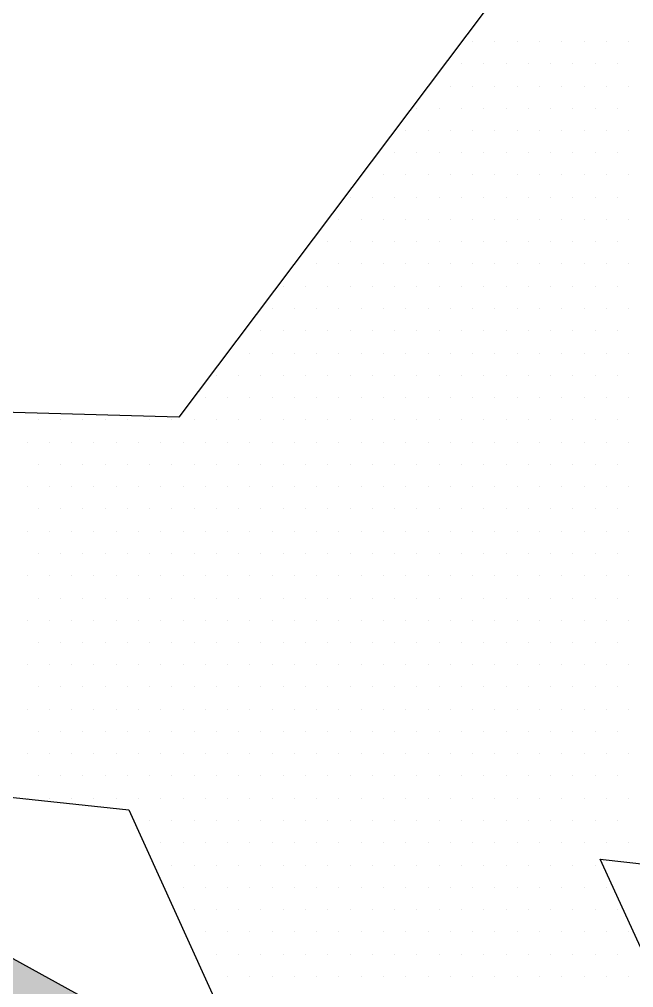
# Paper-space layout 'TOP_A1_00200_01-01-2017_MODELE' of a CAD drawing. Header units: metres. Extents: x 1274 to 2143, y 12 to 312.
# Drawn here: x 1540.128 to 1541.645, y 153.424 to 155.818 of the extents above; entities that cross this region are included whole.
import ezdxf

# ---------------------------------------------------------------- set-up
doc = ezdxf.new("R2010")
doc.units = ezdxf.units.M
doc.header["$LTSCALE"] = 2
doc.set_wipeout_variables(frame=1)
doc.linetypes.add('CACHEX2', pattern=[0.75, 0.5, -0.25])
for name, color, linetype in [('CARTOUCHE', 7, 'Continuous'), ('LOGO', 4, 'Continuous'), ('rosace', 7, 'Continuous')]:
    doc.layers.add(name, color=color, linetype=linetype)

# ---------------------------------------------------------------- blocks, each defined once
blk = doc.blocks.new('A$C715108E3')
at = {"layer": 'LOGO', "color": 131}
for p, q in [((2.8241, -10.5791), (2.8241, -10.5791)), ((2.8685, -10.5791), (2.8685, -10.5791)), ((2.9606, -10.5791), (2.9606, -10.5791)), ((3.0518, -10.5791), (3.0518, -10.5791)), ((3.1439, -10.5791), (3.1439, -10.5791)), ((3.2359, -10.5791), (3.2359, -10.5791)), ((3.3277, -10.5791), (3.3277, -10.5791)), ((3.4192, -10.5791), (3.4192, -10.5791)), ((3.511, -10.5791), (3.511, -10.5791)), ((2.755, -10.6702), (2.755, -10.6702)), ((2.823, -10.6702), (2.823, -10.6702)), ((2.9143, -10.6702), (2.9143, -10.6702)), ((3.0063, -10.6702), (3.0063, -10.6702)), ((3.0983, -10.6702), (3.0983, -10.6702)), ((3.1894, -10.6702), (3.1894, -10.6702)), ((3.2814, -10.6702), (3.2814, -10.6702)), ((3.3734, -10.6702), (3.3734, -10.6702)), ((3.4653, -10.6702), (3.4653, -10.6702)), ((2.686, -10.763), (2.686, -10.763)), ((2.7767, -10.763), (2.7767, -10.763)), ((2.8685, -10.763), (2.8685, -10.763)), ((2.9606, -10.763), (2.9606, -10.763)), ((3.0518, -10.763), (3.0518, -10.763)), ((3.1439, -10.763), (3.1439, -10.763)), ((3.2359, -10.763), (3.2359, -10.763)), ((3.3277, -10.763), (3.3277, -10.763)), ((3.4192, -10.763), (3.4192, -10.763)), ((3.511, -10.763), (3.511, -10.763)), ((2.6169, -10.8542), (2.6169, -10.8542)), ((2.6392, -10.8542), (2.6392, -10.8542)), ((2.731, -10.8542), (2.731, -10.8542)), ((2.823, -10.8542), (2.823, -10.8542)), ((2.9143, -10.8542), (2.9143, -10.8542)), ((3.0063, -10.8542), (3.0063, -10.8542)), ((3.0983, -10.8542), (3.0983, -10.8542)), ((3.1894, -10.8542), (3.1894, -10.8542)), ((3.2814, -10.8542), (3.2814, -10.8542)), ((3.3734, -10.8542), (3.3734, -10.8542)), ((3.4653, -10.8542), (3.4653, -10.8542)), ((2.5477, -10.9457), (2.5477, -10.9457)), ((2.5934, -10.9457), (2.5934, -10.9457)), ((2.6853, -10.9457), (2.6853, -10.9457)), ((2.7767, -10.9457), (2.7767, -10.9457)), ((2.8685, -10.9457), (2.8685, -10.9457)), ((2.9606, -10.9457), (2.9606, -10.9457)), ((3.0518, -10.9457), (3.0518, -10.9457)), ((3.1439, -10.9457), (3.1439, -10.9457)), ((3.2359, -10.9457), (3.2359, -10.9457)), ((3.3277, -10.9457), (3.3277, -10.9457)), ((3.4192, -10.9457), (3.4192, -10.9457)), ((3.511, -10.9457), (3.511, -10.9457)), ((2.4787, -11.0383), (2.4787, -11.0383)), ((2.5477, -11.0383), (2.5477, -11.0383)), ((2.6392, -11.0383), (2.6392, -11.0383)), ((2.731, -11.0383), (2.731, -11.0383)), ((2.823, -11.0383), (2.823, -11.0383)), ((2.9143, -11.0383), (2.9143, -11.0383)), ((3.0063, -11.0383), (3.0063, -11.0383)), ((3.0983, -11.0383), (3.0983, -11.0383)), ((3.1894, -11.0383), (3.1894, -11.0383)), ((3.2814, -11.0383), (3.2814, -11.0383)), ((3.3734, -11.0383), (3.3734, -11.0383)), ((3.4653, -11.0383), (3.4653, -11.0383)), ((2.4098, -11.1295), (2.4098, -11.1295)), ((2.4101, -11.1295), (2.4101, -11.1295)), ((2.5016, -11.1295), (2.5016, -11.1295)), ((2.5934, -11.1295), (2.5934, -11.1295)), ((2.6853, -11.1295), (2.6853, -11.1295)), ((2.7767, -11.1295), (2.7767, -11.1295)), ((2.8685, -11.1295), (2.8685, -11.1295)), ((2.9606, -11.1295), (2.9606, -11.1295)), ((3.0518, -11.1295), (3.0518, -11.1295)), ((3.1439, -11.1295), (3.1439, -11.1295)), ((3.2359, -11.1295), (3.2359, -11.1295)), ((3.3277, -11.1295), (3.3277, -11.1295)), ((3.4192, -11.1295), (3.4192, -11.1295)), ((3.511, -11.1295), (3.511, -11.1295)), ((2.3404, -11.2208), (2.3404, -11.2208)), ((2.364, -11.2208), (2.364, -11.2208)), ((2.4559, -11.2208), (2.4559, -11.2208)), ((2.5477, -11.2208), (2.5477, -11.2208)), ((2.6392, -11.2208), (2.6392, -11.2208)), ((2.731, -11.2208), (2.731, -11.2208)), ((2.823, -11.2208), (2.823, -11.2208)), ((2.9143, -11.2208), (2.9143, -11.2208)), ((3.0063, -11.2208), (3.0063, -11.2208)), ((3.0983, -11.2208), (3.0983, -11.2208)), ((3.1894, -11.2208), (3.1894, -11.2208)), ((3.2814, -11.2208), (3.2814, -11.2208)), ((3.3734, -11.2208), (3.3734, -11.2208)), ((3.4653, -11.2208), (3.4653, -11.2208)), ((2.2716, -11.3132), (2.2716, -11.3132)), ((2.3183, -11.3132), (2.3183, -11.3132)), ((2.4101, -11.3132), (2.4101, -11.3132)), ((2.5016, -11.3132), (2.5016, -11.3132)), ((2.5934, -11.3132), (2.5934, -11.3132)), ((2.6853, -11.3132), (2.6853, -11.3132)), ((2.7767, -11.3132), (2.7767, -11.3132)), ((2.8685, -11.3132), (2.8685, -11.3132)), ((2.9606, -11.3132), (2.9606, -11.3132)), ((3.0518, -11.3132), (3.0518, -11.3132)), ((3.1439, -11.3132), (3.1439, -11.3132)), ((3.2359, -11.3132), (3.2359, -11.3132)), ((3.3277, -11.3132), (3.3277, -11.3132)), ((3.4192, -11.3132), (3.4192, -11.3132)), ((3.511, -11.3132), (3.511, -11.3132)), ((2.2025, -11.4048), (2.2025, -11.4048)), ((2.2726, -11.4048), (2.2726, -11.4048)), ((2.364, -11.4048), (2.364, -11.4048)), ((2.4559, -11.4048), (2.4559, -11.4048)), ((2.5477, -11.4048), (2.5477, -11.4048)), ((2.6392, -11.4048), (2.6392, -11.4048)), ((2.731, -11.4048), (2.731, -11.4048)), ((2.823, -11.4048), (2.823, -11.4048)), ((2.9143, -11.4048), (2.9143, -11.4048)), ((3.0063, -11.4048), (3.0063, -11.4048)), ((3.0983, -11.4048), (3.0983, -11.4048)), ((3.1894, -11.4048), (3.1894, -11.4048)), ((3.2814, -11.4048), (3.2814, -11.4048)), ((3.3734, -11.4048), (3.3734, -11.4048)), ((3.4653, -11.4048), (3.4653, -11.4048)), ((2.1335, -11.4959), (2.1335, -11.4959)), ((2.1346, -11.4959), (2.1346, -11.4959)), ((2.2265, -11.4959), (2.2265, -11.4959)), ((2.3183, -11.4959), (2.3183, -11.4959)), ((2.4101, -11.4959), (2.4101, -11.4959)), ((2.5016, -11.4959), (2.5016, -11.4959)), ((2.5934, -11.4959), (2.5934, -11.4959)), ((2.6853, -11.4959), (2.6853, -11.4959)), ((2.7767, -11.4959), (2.7767, -11.4959)), ((2.8685, -11.4959), (2.8685, -11.4959)), ((2.9606, -11.4959), (2.9606, -11.4959)), ((3.0518, -11.4959), (3.0518, -11.4959)), ((3.1439, -11.4959), (3.1439, -11.4959)), ((3.2359, -11.4959), (3.2359, -11.4959)), ((3.3277, -11.4959), (3.3277, -11.4959)), ((3.4192, -11.4959), (3.4192, -11.4959)), ((3.511, -11.4959), (3.511, -11.4959)), ((2.0642, -11.5885), (2.0642, -11.5885)), ((2.0889, -11.5885), (2.0889, -11.5885)), ((2.1807, -11.5885), (2.1807, -11.5885)), ((2.2726, -11.5885), (2.2726, -11.5885)), ((2.364, -11.5885), (2.364, -11.5885)), ((2.4559, -11.5885), (2.4559, -11.5885)), ((2.5477, -11.5885), (2.5477, -11.5885)), ((2.6392, -11.5885), (2.6392, -11.5885)), ((2.731, -11.5885), (2.731, -11.5885)), ((2.823, -11.5885), (2.823, -11.5885)), ((2.9143, -11.5885), (2.9143, -11.5885)), ((3.0063, -11.5885), (3.0063, -11.5885)), ((3.0983, -11.5885), (3.0983, -11.5885)), ((3.1894, -11.5885), (3.1894, -11.5885)), ((3.2814, -11.5885), (3.2814, -11.5885)), ((3.3734, -11.5885), (3.3734, -11.5885)), ((3.4653, -11.5885), (3.4653, -11.5885)), ((1.9952, -11.68), (1.9952, -11.68)), ((2.0432, -11.68), (2.0432, -11.68)), ((2.1346, -11.68), (2.1346, -11.68)), ((2.2265, -11.68), (2.2265, -11.68)), ((2.3183, -11.68), (2.3183, -11.68)), ((2.4101, -11.68), (2.4101, -11.68)), ((2.5016, -11.68), (2.5016, -11.68)), ((2.5934, -11.68), (2.5934, -11.68)), ((2.6853, -11.68), (2.6853, -11.68)), ((2.7767, -11.68), (2.7767, -11.68)), ((2.8685, -11.68), (2.8685, -11.68)), ((2.9606, -11.68), (2.9606, -11.68)), ((3.0518, -11.68), (3.0518, -11.68)), ((3.1439, -11.68), (3.1439, -11.68)), ((3.2359, -11.68), (3.2359, -11.68)), ((3.3277, -11.68), (3.3277, -11.68)), ((3.4192, -11.68), (3.4192, -11.68)), ((3.511, -11.68), (3.511, -11.68)), ((1.9262, -11.7722), (1.9262, -11.7722)), ((1.9967, -11.7722), (1.9967, -11.7722)), ((2.0889, -11.7722), (2.0889, -11.7722)), ((2.1807, -11.7722), (2.1807, -11.7722)), ((2.2726, -11.7722), (2.2726, -11.7722)), ((2.364, -11.7722), (2.364, -11.7722)), ((2.4559, -11.7722), (2.4559, -11.7722)), ((2.5477, -11.7722), (2.5477, -11.7722)), ((2.6392, -11.7722), (2.6392, -11.7722)), ((2.731, -11.7722), (2.731, -11.7722)), ((2.823, -11.7722), (2.823, -11.7722)), ((2.9143, -11.7722), (2.9143, -11.7722)), ((3.0063, -11.7722), (3.0063, -11.7722)), ((3.0983, -11.7722), (3.0983, -11.7722)), ((3.1894, -11.7722), (3.1894, -11.7722)), ((3.2814, -11.7722), (3.2814, -11.7722)), ((3.3734, -11.7722), (3.3734, -11.7722)), ((3.4653, -11.7722), (3.4653, -11.7722)), ((1.8573, -11.8636), (1.8573, -11.8636)), ((1.8595, -11.8636), (1.8595, -11.8636)), ((1.9513, -11.8636), (1.9513, -11.8636)), ((2.0432, -11.8636), (2.0432, -11.8636)), ((2.1346, -11.8636), (2.1346, -11.8636)), ((2.2265, -11.8636), (2.2265, -11.8636)), ((2.3183, -11.8636), (2.3183, -11.8636)), ((2.4101, -11.8636), (2.4101, -11.8636)), ((2.5016, -11.8636), (2.5016, -11.8636)), ((2.5934, -11.8636), (2.5934, -11.8636)), ((2.6853, -11.8636), (2.6853, -11.8636)), ((2.7767, -11.8636), (2.7767, -11.8636)), ((2.8685, -11.8636), (2.8685, -11.8636)), ((2.9606, -11.8636), (2.9606, -11.8636)), ((3.0518, -11.8636), (3.0518, -11.8636)), ((3.1439, -11.8636), (3.1439, -11.8636)), ((3.2359, -11.8636), (3.2359, -11.8636)), ((3.3277, -11.8636), (3.3277, -11.8636)), ((3.4192, -11.8636), (3.4192, -11.8636)), ((3.511, -11.8636), (3.511, -11.8636)), ((1.7883, -11.9551), (1.7883, -11.9551)), ((1.8138, -11.9551), (1.8138, -11.9551)), ((1.9056, -11.9551), (1.9056, -11.9551)), ((1.9967, -11.9551), (1.9967, -11.9551)), ((2.0889, -11.9551), (2.0889, -11.9551)), ((2.1807, -11.9551), (2.1807, -11.9551)), ((2.2726, -11.9551), (2.2726, -11.9551)), ((2.364, -11.9551), (2.364, -11.9551)), ((2.4559, -11.9551), (2.4559, -11.9551)), ((2.5477, -11.9551), (2.5477, -11.9551)), ((2.6392, -11.9551), (2.6392, -11.9551)), ((2.731, -11.9551), (2.731, -11.9551)), ((2.823, -11.9551), (2.823, -11.9551)), ((2.9143, -11.9551), (2.9143, -11.9551)), ((3.0063, -11.9551), (3.0063, -11.9551)), ((3.0983, -11.9551), (3.0983, -11.9551)), ((3.1894, -11.9551), (3.1894, -11.9551)), ((3.2814, -11.9551), (3.2814, -11.9551)), ((3.3734, -11.9551), (3.3734, -11.9551)), ((3.4653, -11.9551), (3.4653, -11.9551)), ((1.7191, -12.0473), (1.7191, -12.0473)), ((1.7681, -12.0473), (1.7681, -12.0473)), ((1.8595, -12.0473), (1.8595, -12.0473)), ((1.9513, -12.0473), (1.9513, -12.0473)), ((2.0432, -12.0473), (2.0432, -12.0473)), ((2.1346, -12.0473), (2.1346, -12.0473)), ((2.2265, -12.0473), (2.2265, -12.0473)), ((2.3183, -12.0473), (2.3183, -12.0473)), ((2.4101, -12.0473), (2.4101, -12.0473)), ((2.5016, -12.0473), (2.5016, -12.0473)), ((2.5934, -12.0473), (2.5934, -12.0473)), ((2.6853, -12.0473), (2.6853, -12.0473)), ((2.7767, -12.0473), (2.7767, -12.0473)), ((2.8685, -12.0473), (2.8685, -12.0473)), ((2.9606, -12.0473), (2.9606, -12.0473)), ((3.0518, -12.0473), (3.0518, -12.0473)), ((3.1439, -12.0473), (3.1439, -12.0473)), ((3.2359, -12.0473), (3.2359, -12.0473)), ((3.3277, -12.0473), (3.3277, -12.0473)), ((3.4192, -12.0473), (3.4192, -12.0473)), ((3.511, -12.0473), (3.511, -12.0473)), ((1.0801, -12.1388), (1.0801, -12.1388)), ((1.1717, -12.1388), (1.1717, -12.1388)), ((1.2634, -12.1388), (1.2634, -12.1388)), ((1.3554, -12.1388), (1.3554, -12.1388)), ((1.4466, -12.1388), (1.4466, -12.1388)), ((1.5387, -12.1388), (1.5387, -12.1388)), ((1.6305, -12.1388), (1.6305, -12.1388)), ((1.7218, -12.1388), (1.7218, -12.1388)), ((1.8138, -12.1388), (1.8138, -12.1388)), ((1.9056, -12.1388), (1.9056, -12.1388)), ((1.9967, -12.1388), (1.9967, -12.1388)), ((2.0889, -12.1388), (2.0889, -12.1388)), ((2.1807, -12.1388), (2.1807, -12.1388)), ((2.2726, -12.1388), (2.2726, -12.1388)), ((2.364, -12.1388), (2.364, -12.1388)), ((2.4559, -12.1388), (2.4559, -12.1388)), ((2.5477, -12.1388), (2.5477, -12.1388)), ((2.6392, -12.1388), (2.6392, -12.1388)), ((2.731, -12.1388), (2.731, -12.1388)), ((2.823, -12.1388), (2.823, -12.1388)), ((2.9143, -12.1388), (2.9143, -12.1388)), ((3.0063, -12.1388), (3.0063, -12.1388)), ((3.0983, -12.1388), (3.0983, -12.1388)), ((3.1894, -12.1388), (3.1894, -12.1388)), ((3.2814, -12.1388), (3.2814, -12.1388)), ((3.3734, -12.1388), (3.3734, -12.1388)), ((3.4653, -12.1388), (3.4653, -12.1388)), ((1.034, -12.23), (1.034, -12.23)), ((1.1256, -12.23), (1.1256, -12.23)), ((1.2176, -12.23), (1.2176, -12.23)), ((1.3089, -12.23), (1.3089, -12.23)), ((1.4009, -12.23), (1.4009, -12.23)), ((1.4929, -12.23), (1.4929, -12.23)), ((1.5842, -12.23), (1.5842, -12.23)), ((1.6762, -12.23), (1.6762, -12.23)), ((1.7681, -12.23), (1.7681, -12.23)), ((1.8595, -12.23), (1.8595, -12.23)), ((1.9513, -12.23), (1.9513, -12.23)), ((2.0432, -12.23), (2.0432, -12.23)), ((2.1346, -12.23), (2.1346, -12.23)), ((2.2265, -12.23), (2.2265, -12.23)), ((2.3183, -12.23), (2.3183, -12.23)), ((2.4101, -12.23), (2.4101, -12.23)), ((2.5016, -12.23), (2.5016, -12.23)), ((2.5934, -12.23), (2.5934, -12.23)), ((2.6853, -12.23), (2.6853, -12.23)), ((2.7767, -12.23), (2.7767, -12.23)), ((2.8685, -12.23), (2.8685, -12.23)), ((2.9606, -12.23), (2.9606, -12.23)), ((3.0518, -12.23), (3.0518, -12.23)), ((3.1439, -12.23), (3.1439, -12.23)), ((3.2359, -12.23), (3.2359, -12.23)), ((3.3277, -12.23), (3.3277, -12.23)), ((3.4192, -12.23), (3.4192, -12.23)), ((3.511, -12.23), (3.511, -12.23)), ((1.0801, -12.3224), (1.0801, -12.3224)), ((1.1717, -12.3224), (1.1717, -12.3224)), ((1.2634, -12.3224), (1.2634, -12.3224)), ((1.3554, -12.3224), (1.3554, -12.3224)), ((1.4466, -12.3224), (1.4466, -12.3224)), ((1.5387, -12.3224), (1.5387, -12.3224)), ((1.6305, -12.3224), (1.6305, -12.3224)), ((1.7218, -12.3224), (1.7218, -12.3224)), ((1.8138, -12.3224), (1.8138, -12.3224)), ((1.9056, -12.3224), (1.9056, -12.3224)), ((1.9967, -12.3224), (1.9967, -12.3224)), ((2.0889, -12.3224), (2.0889, -12.3224)), ((2.1807, -12.3224), (2.1807, -12.3224)), ((2.2726, -12.3224), (2.2726, -12.3224)), ((2.364, -12.3224), (2.364, -12.3224)), ((2.4559, -12.3224), (2.4559, -12.3224)), ((2.5477, -12.3224), (2.5477, -12.3224)), ((2.6392, -12.3224), (2.6392, -12.3224)), ((2.731, -12.3224), (2.731, -12.3224)), ((2.823, -12.3224), (2.823, -12.3224)), ((2.9143, -12.3224), (2.9143, -12.3224)), ((3.0063, -12.3224), (3.0063, -12.3224)), ((3.0983, -12.3224), (3.0983, -12.3224)), ((3.1894, -12.3224), (3.1894, -12.3224)), ((3.2814, -12.3224), (3.2814, -12.3224)), ((3.3734, -12.3224), (3.3734, -12.3224)), ((3.4653, -12.3224), (3.4653, -12.3224)), ((1.034, -12.4139), (1.034, -12.4139)), ((1.1256, -12.4139), (1.1256, -12.4139)), ((1.2176, -12.4139), (1.2176, -12.4139)), ((1.3089, -12.4139), (1.3089, -12.4139)), ((1.4009, -12.4139), (1.4009, -12.4139)), ((1.4929, -12.4139), (1.4929, -12.4139)), ((1.5842, -12.4139), (1.5842, -12.4139)), ((1.6762, -12.4139), (1.6762, -12.4139)), ((1.7681, -12.4139), (1.7681, -12.4139)), ((1.8595, -12.4139), (1.8595, -12.4139)), ((1.9513, -12.4139), (1.9513, -12.4139)), ((2.0432, -12.4139), (2.0432, -12.4139)), ((2.1346, -12.4139), (2.1346, -12.4139)), ((2.2265, -12.4139), (2.2265, -12.4139)), ((2.3183, -12.4139), (2.3183, -12.4139)), ((2.4101, -12.4139), (2.4101, -12.4139)), ((2.5016, -12.4139), (2.5016, -12.4139)), ((2.5934, -12.4139), (2.5934, -12.4139)), ((2.6853, -12.4139), (2.6853, -12.4139)), ((2.7767, -12.4139), (2.7767, -12.4139)), ((2.8685, -12.4139), (2.8685, -12.4139)), ((2.9606, -12.4139), (2.9606, -12.4139)), ((3.0518, -12.4139), (3.0518, -12.4139)), ((3.1439, -12.4139), (3.1439, -12.4139)), ((3.2359, -12.4139), (3.2359, -12.4139)), ((3.3277, -12.4139), (3.3277, -12.4139)), ((3.4192, -12.4139), (3.4192, -12.4139)), ((3.511, -12.4139), (3.511, -12.4139)), ((1.0801, -12.5053), (1.0801, -12.5053)), ((1.1717, -12.5053), (1.1717, -12.5053)), ((1.2634, -12.5053), (1.2634, -12.5053)), ((1.3554, -12.5053), (1.3554, -12.5053)), ((1.4466, -12.5053), (1.4466, -12.5053)), ((1.5387, -12.5053), (1.5387, -12.5053)), ((1.6305, -12.5053), (1.6305, -12.5053)), ((1.7218, -12.5053), (1.7218, -12.5053)), ((1.8138, -12.5053), (1.8138, -12.5053)), ((1.9056, -12.5053), (1.9056, -12.5053)), ((1.9967, -12.5053), (1.9967, -12.5053)), ((2.0889, -12.5053), (2.0889, -12.5053)), ((2.1807, -12.5053), (2.1807, -12.5053)), ((2.2726, -12.5053), (2.2726, -12.5053)), ((2.364, -12.5053), (2.364, -12.5053)), ((2.4559, -12.5053), (2.4559, -12.5053)), ((2.5477, -12.5053), (2.5477, -12.5053)), ((2.6392, -12.5053), (2.6392, -12.5053)), ((2.731, -12.5053), (2.731, -12.5053)), ((2.823, -12.5053), (2.823, -12.5053)), ((2.9143, -12.5053), (2.9143, -12.5053)), ((3.0063, -12.5053), (3.0063, -12.5053)), ((3.0983, -12.5053), (3.0983, -12.5053)), ((3.1894, -12.5053), (3.1894, -12.5053)), ((3.2814, -12.5053), (3.2814, -12.5053)), ((3.3734, -12.5053), (3.3734, -12.5053)), ((3.4653, -12.5053), (3.4653, -12.5053)), ((1.034, -12.5977), (1.034, -12.5977)), ((1.1256, -12.5977), (1.1256, -12.5977)), ((1.2176, -12.5977), (1.2176, -12.5977)), ((1.3089, -12.5977), (1.3089, -12.5977)), ((1.4009, -12.5977), (1.4009, -12.5977)), ((1.4929, -12.5977), (1.4929, -12.5977)), ((1.5842, -12.5977), (1.5842, -12.5977)), ((1.6762, -12.5977), (1.6762, -12.5977)), ((1.7681, -12.5977), (1.7681, -12.5977)), ((1.8595, -12.5977), (1.8595, -12.5977)), ((1.9513, -12.5977), (1.9513, -12.5977)), ((2.0432, -12.5977), (2.0432, -12.5977)), ((2.1346, -12.5977), (2.1346, -12.5977)), ((2.2265, -12.5977), (2.2265, -12.5977)), ((2.3183, -12.5977), (2.3183, -12.5977)), ((2.4101, -12.5977), (2.4101, -12.5977)), ((2.5016, -12.5977), (2.5016, -12.5977)), ((2.5934, -12.5977), (2.5934, -12.5977)), ((2.6853, -12.5977), (2.6853, -12.5977)), ((2.7767, -12.5977), (2.7767, -12.5977)), ((2.8685, -12.5977), (2.8685, -12.5977)), ((2.9606, -12.5977), (2.9606, -12.5977)), ((3.0518, -12.5977), (3.0518, -12.5977)), ((3.1439, -12.5977), (3.1439, -12.5977)), ((3.2359, -12.5977), (3.2359, -12.5977)), ((3.3277, -12.5977), (3.3277, -12.5977)), ((3.4192, -12.5977), (3.4192, -12.5977)), ((3.511, -12.5977), (3.511, -12.5977)), ((1.0801, -12.6892), (1.0801, -12.6892)), ((1.1717, -12.6892), (1.1717, -12.6892)), ((1.2634, -12.6892), (1.2634, -12.6892)), ((1.3554, -12.6892), (1.3554, -12.6892)), ((1.4466, -12.6892), (1.4466, -12.6892)), ((1.5387, -12.6892), (1.5387, -12.6892)), ((1.6305, -12.6892), (1.6305, -12.6892)), ((1.7218, -12.6892), (1.7218, -12.6892)), ((1.8138, -12.6892), (1.8138, -12.6892)), ((1.9056, -12.6892), (1.9056, -12.6892)), ((1.9967, -12.6892), (1.9967, -12.6892)), ((2.0889, -12.6892), (2.0889, -12.6892)), ((2.1807, -12.6892), (2.1807, -12.6892)), ((2.2726, -12.6892), (2.2726, -12.6892)), ((2.364, -12.6892), (2.364, -12.6892)), ((2.4559, -12.6892), (2.4559, -12.6892)), ((2.5477, -12.6892), (2.5477, -12.6892)), ((2.6392, -12.6892), (2.6392, -12.6892)), ((2.731, -12.6892), (2.731, -12.6892)), ((2.823, -12.6892), (2.823, -12.6892)), ((2.9143, -12.6892), (2.9143, -12.6892)), ((3.0063, -12.6892), (3.0063, -12.6892)), ((3.0983, -12.6892), (3.0983, -12.6892)), ((3.1894, -12.6892), (3.1894, -12.6892)), ((3.2814, -12.6892), (3.2814, -12.6892)), ((3.3734, -12.6892), (3.3734, -12.6892)), ((3.4653, -12.6892), (3.4653, -12.6892)), ((1.034, -12.7805), (1.034, -12.7805)), ((1.1256, -12.7805), (1.1256, -12.7805)), ((1.2176, -12.7805), (1.2176, -12.7805)), ((1.3089, -12.7805), (1.3089, -12.7805)), ((1.4009, -12.7805), (1.4009, -12.7805)), ((1.4929, -12.7805), (1.4929, -12.7805)), ((1.5842, -12.7805), (1.5842, -12.7805)), ((1.6762, -12.7805), (1.6762, -12.7805)), ((1.7681, -12.7805), (1.7681, -12.7805)), ((1.8595, -12.7805), (1.8595, -12.7805)), ((1.9513, -12.7805), (1.9513, -12.7805)), ((2.0432, -12.7805), (2.0432, -12.7805)), ((2.1346, -12.7805), (2.1346, -12.7805)), ((2.2265, -12.7805), (2.2265, -12.7805)), ((2.3183, -12.7805), (2.3183, -12.7805)), ((2.4101, -12.7805), (2.4101, -12.7805)), ((2.5016, -12.7805), (2.5016, -12.7805)), ((2.5934, -12.7805), (2.5934, -12.7805)), ((2.6853, -12.7805), (2.6853, -12.7805)), ((2.7767, -12.7805), (2.7767, -12.7805)), ((2.8685, -12.7805), (2.8685, -12.7805)), ((2.9606, -12.7805), (2.9606, -12.7805)), ((3.0518, -12.7805), (3.0518, -12.7805)), ((3.1439, -12.7805), (3.1439, -12.7805)), ((3.2359, -12.7805), (3.2359, -12.7805)), ((3.3277, -12.7805), (3.3277, -12.7805)), ((3.4192, -12.7805), (3.4192, -12.7805)), ((3.511, -12.7805), (3.511, -12.7805)), ((1.0801, -12.8729), (1.0801, -12.8729)), ((1.1717, -12.8729), (1.1717, -12.8729)), ((1.2634, -12.8729), (1.2634, -12.8729)), ((1.3554, -12.8729), (1.3554, -12.8729)), ((1.4466, -12.8729), (1.4466, -12.8729)), ((1.5387, -12.8729), (1.5387, -12.8729)), ((1.6305, -12.8729), (1.6305, -12.8729)), ((1.7218, -12.8729), (1.7218, -12.8729)), ((1.8138, -12.8729), (1.8138, -12.8729)), ((1.9056, -12.8729), (1.9056, -12.8729)), ((1.9967, -12.8729), (1.9967, -12.8729)), ((2.0889, -12.8729), (2.0889, -12.8729)), ((2.1807, -12.8729), (2.1807, -12.8729)), ((2.2726, -12.8729), (2.2726, -12.8729)), ((2.364, -12.8729), (2.364, -12.8729)), ((2.4559, -12.8729), (2.4559, -12.8729)), ((2.5477, -12.8729), (2.5477, -12.8729)), ((2.6392, -12.8729), (2.6392, -12.8729)), ((2.731, -12.8729), (2.731, -12.8729)), ((2.823, -12.8729), (2.823, -12.8729)), ((2.9143, -12.8729), (2.9143, -12.8729)), ((3.0063, -12.8729), (3.0063, -12.8729)), ((3.0983, -12.8729), (3.0983, -12.8729)), ((3.1894, -12.8729), (3.1894, -12.8729)), ((3.2814, -12.8729), (3.2814, -12.8729)), ((3.3734, -12.8729), (3.3734, -12.8729)), ((3.4653, -12.8729), (3.4653, -12.8729)), ((1.034, -12.9641), (1.034, -12.9641)), ((1.1256, -12.9641), (1.1256, -12.9641)), ((1.2176, -12.9641), (1.2176, -12.9641)), ((1.3089, -12.9641), (1.3089, -12.9641)), ((1.4009, -12.9641), (1.4009, -12.9641)), ((1.4929, -12.9641), (1.4929, -12.9641)), ((1.5842, -12.9641), (1.5842, -12.9641)), ((1.6762, -12.9641), (1.6762, -12.9641)), ((1.7681, -12.9641), (1.7681, -12.9641)), ((1.8595, -12.9641), (1.8595, -12.9641)), ((1.9513, -12.9641), (1.9513, -12.9641)), ((2.0432, -12.9641), (2.0432, -12.9641)), ((2.1346, -12.9641), (2.1346, -12.9641)), ((2.2265, -12.9641), (2.2265, -12.9641)), ((2.3183, -12.9641), (2.3183, -12.9641)), ((2.4101, -12.9641), (2.4101, -12.9641)), ((2.5016, -12.9641), (2.5016, -12.9641)), ((2.5934, -12.9641), (2.5934, -12.9641)), ((2.6853, -12.9641), (2.6853, -12.9641)), ((2.7767, -12.9641), (2.7767, -12.9641)), ((2.8685, -12.9641), (2.8685, -12.9641)), ((2.9606, -12.9641), (2.9606, -12.9641)), ((3.0518, -12.9641), (3.0518, -12.9641)), ((3.1439, -12.9641), (3.1439, -12.9641)), ((3.2359, -12.9641), (3.2359, -12.9641)), ((3.3277, -12.9641), (3.3277, -12.9641)), ((3.4192, -12.9641), (3.4192, -12.9641)), ((3.511, -12.9641), (3.511, -12.9641)), ((1.0801, -13.0556), (1.0801, -13.0556)), ((1.1717, -13.0556), (1.1717, -13.0556)), ((1.2634, -13.0556), (1.2634, -13.0556)), ((1.3554, -13.0556), (1.3554, -13.0556)), ((1.4466, -13.0556), (1.4466, -13.0556)), ((1.5387, -13.0556), (1.5387, -13.0556)), ((1.6305, -13.0556), (1.6305, -13.0556)), ((1.7218, -13.0556), (1.7218, -13.0556)), ((1.8138, -13.0556), (1.8138, -13.0556)), ((1.9056, -13.0556), (1.9056, -13.0556)), ((1.9967, -13.0556), (1.9967, -13.0556)), ((2.0889, -13.0556), (2.0889, -13.0556)), ((2.1807, -13.0556), (2.1807, -13.0556)), ((2.2726, -13.0556), (2.2726, -13.0556)), ((2.364, -13.0556), (2.364, -13.0556)), ((2.4559, -13.0556), (2.4559, -13.0556)), ((2.5477, -13.0556), (2.5477, -13.0556)), ((2.6392, -13.0556), (2.6392, -13.0556)), ((2.731, -13.0556), (2.731, -13.0556)), ((2.823, -13.0556), (2.823, -13.0556)), ((2.9143, -13.0556), (2.9143, -13.0556)), ((3.0063, -13.0556), (3.0063, -13.0556)), ((3.0983, -13.0556), (3.0983, -13.0556)), ((3.1894, -13.0556), (3.1894, -13.0556)), ((3.2814, -13.0556), (3.2814, -13.0556)), ((3.3734, -13.0556), (3.3734, -13.0556)), ((3.4653, -13.0556), (3.4653, -13.0556)), ((1.034, -13.148), (1.034, -13.148)), ((1.1256, -13.148), (1.1256, -13.148)), ((1.2176, -13.148), (1.2176, -13.148)), ((1.3089, -13.148), (1.3089, -13.148)), ((1.4009, -13.148), (1.4009, -13.148)), ((1.4929, -13.148), (1.4929, -13.148)), ((1.5842, -13.148), (1.5842, -13.148)), ((1.6762, -13.148), (1.6762, -13.148)), ((1.7681, -13.148), (1.7681, -13.148)), ((1.8595, -13.148), (1.8595, -13.148)), ((1.9513, -13.148), (1.9513, -13.148)), ((2.0432, -13.148), (2.0432, -13.148)), ((2.1346, -13.148), (2.1346, -13.148)), ((2.2265, -13.148), (2.2265, -13.148)), ((2.3183, -13.148), (2.3183, -13.148)), ((2.4101, -13.148), (2.4101, -13.148)), ((2.5016, -13.148), (2.5016, -13.148)), ((2.5934, -13.148), (2.5934, -13.148)), ((2.6853, -13.148), (2.6853, -13.148)), ((2.7767, -13.148), (2.7767, -13.148)), ((2.8685, -13.148), (2.8685, -13.148)), ((2.9606, -13.148), (2.9606, -13.148)), ((3.0518, -13.148), (3.0518, -13.148)), ((3.1439, -13.148), (3.1439, -13.148)), ((3.2359, -13.148), (3.2359, -13.148)), ((3.3277, -13.148), (3.3277, -13.148)), ((3.4192, -13.148), (3.4192, -13.148)), ((3.511, -13.148), (3.511, -13.148)), ((1.0801, -13.2392), (1.0801, -13.2392)), ((1.1717, -13.2392), (1.1717, -13.2392)), ((1.2634, -13.2392), (1.2634, -13.2392)), ((1.3554, -13.2392), (1.3554, -13.2392)), ((1.4466, -13.2392), (1.4466, -13.2392)), ((1.5387, -13.2392), (1.5387, -13.2392)), ((1.6305, -13.2392), (1.6305, -13.2392)), ((1.7218, -13.2392), (1.7218, -13.2392)), ((1.8138, -13.2392), (1.8138, -13.2392)), ((1.9056, -13.2392), (1.9056, -13.2392)), ((1.9967, -13.2392), (1.9967, -13.2392)), ((2.0889, -13.2392), (2.0889, -13.2392)), ((2.1807, -13.2392), (2.1807, -13.2392)), ((2.2726, -13.2392), (2.2726, -13.2392)), ((2.364, -13.2392), (2.364, -13.2392)), ((2.4559, -13.2392), (2.4559, -13.2392)), ((2.5477, -13.2392), (2.5477, -13.2392)), ((2.6392, -13.2392), (2.6392, -13.2392)), ((2.731, -13.2392), (2.731, -13.2392)), ((2.823, -13.2392), (2.823, -13.2392)), ((2.9143, -13.2392), (2.9143, -13.2392)), ((3.0063, -13.2392), (3.0063, -13.2392)), ((3.0983, -13.2392), (3.0983, -13.2392)), ((3.1894, -13.2392), (3.1894, -13.2392)), ((3.2814, -13.2392), (3.2814, -13.2392)), ((3.3734, -13.2392), (3.3734, -13.2392)), ((3.4653, -13.2392), (3.4653, -13.2392)), ((1.034, -13.3309), (1.034, -13.3309)), ((1.1256, -13.3309), (1.1256, -13.3309)), ((1.2176, -13.3309), (1.2176, -13.3309)), ((1.3089, -13.3309), (1.3089, -13.3309)), ((1.4009, -13.3309), (1.4009, -13.3309)), ((1.4929, -13.3309), (1.4929, -13.3309)), ((1.5842, -13.3309), (1.5842, -13.3309)), ((1.6762, -13.3309), (1.6762, -13.3309)), ((1.7681, -13.3309), (1.7681, -13.3309)), ((1.8595, -13.3309), (1.8595, -13.3309)), ((1.9513, -13.3309), (1.9513, -13.3309)), ((2.0432, -13.3309), (2.0432, -13.3309)), ((2.1346, -13.3309), (2.1346, -13.3309)), ((2.2265, -13.3309), (2.2265, -13.3309)), ((2.3183, -13.3309), (2.3183, -13.3309)), ((2.4101, -13.3309), (2.4101, -13.3309)), ((2.5016, -13.3309), (2.5016, -13.3309)), ((2.5934, -13.3309), (2.5934, -13.3309)), ((2.6853, -13.3309), (2.6853, -13.3309)), ((2.7767, -13.3309), (2.7767, -13.3309)), ((2.8685, -13.3309), (2.8685, -13.3309)), ((2.9606, -13.3309), (2.9606, -13.3309)), ((3.0518, -13.3309), (3.0518, -13.3309)), ((3.1439, -13.3309), (3.1439, -13.3309)), ((3.2359, -13.3309), (3.2359, -13.3309)), ((3.3277, -13.3309), (3.3277, -13.3309)), ((3.4192, -13.3309), (3.4192, -13.3309)), ((3.511, -13.3309), (3.511, -13.3309)), ((1.0801, -13.4233), (1.0801, -13.4233)), ((1.1717, -13.4233), (1.1717, -13.4233)), ((1.2634, -13.4233), (1.2634, -13.4233)), ((1.3554, -13.4233), (1.3554, -13.4233)), ((1.4466, -13.4233), (1.4466, -13.4233)), ((1.5387, -13.4233), (1.5387, -13.4233)), ((1.6305, -13.4233), (1.6305, -13.4233)), ((1.7218, -13.4233), (1.7218, -13.4233)), ((1.8138, -13.4233), (1.8138, -13.4233)), ((1.9056, -13.4233), (1.9056, -13.4233)), ((1.9967, -13.4233), (1.9967, -13.4233)), ((2.0889, -13.4233), (2.0889, -13.4233)), ((2.1807, -13.4233), (2.1807, -13.4233)), ((2.2726, -13.4233), (2.2726, -13.4233)), ((2.364, -13.4233), (2.364, -13.4233)), ((2.4559, -13.4233), (2.4559, -13.4233)), ((2.5477, -13.4233), (2.5477, -13.4233)), ((2.6392, -13.4233), (2.6392, -13.4233)), ((2.731, -13.4233), (2.731, -13.4233)), ((2.823, -13.4233), (2.823, -13.4233)), ((2.9143, -13.4233), (2.9143, -13.4233)), ((3.0063, -13.4233), (3.0063, -13.4233)), ((3.0983, -13.4233), (3.0983, -13.4233)), ((3.1894, -13.4233), (3.1894, -13.4233)), ((3.2814, -13.4233), (3.2814, -13.4233)), ((3.3734, -13.4233), (3.3734, -13.4233)), ((3.4653, -13.4233), (3.4653, -13.4233)), ((1.034, -13.5146), (1.034, -13.5146)), ((1.1256, -13.5146), (1.1256, -13.5146)), ((1.2176, -13.5146), (1.2176, -13.5146)), ((1.3089, -13.5146), (1.3089, -13.5146)), ((1.4009, -13.5146), (1.4009, -13.5146)), ((1.4929, -13.5146), (1.4929, -13.5146)), ((1.5842, -13.5146), (1.5842, -13.5146)), ((1.6762, -13.5146), (1.6762, -13.5146)), ((1.7681, -13.5146), (1.7681, -13.5146)), ((1.8595, -13.5146), (1.8595, -13.5146)), ((1.9513, -13.5146), (1.9513, -13.5146)), ((2.0432, -13.5146), (2.0432, -13.5146)), ((2.1346, -13.5146), (2.1346, -13.5146)), ((2.2265, -13.5146), (2.2265, -13.5146)), ((2.3183, -13.5146), (2.3183, -13.5146)), ((2.4101, -13.5146), (2.4101, -13.5146)), ((2.5016, -13.5146), (2.5016, -13.5146)), ((2.5934, -13.5146), (2.5934, -13.5146)), ((2.6853, -13.5146), (2.6853, -13.5146)), ((2.7767, -13.5146), (2.7767, -13.5146)), ((2.8685, -13.5146), (2.8685, -13.5146)), ((2.9606, -13.5146), (2.9606, -13.5146)), ((3.0518, -13.5146), (3.0518, -13.5146)), ((3.1439, -13.5146), (3.1439, -13.5146)), ((3.2359, -13.5146), (3.2359, -13.5146)), ((3.3277, -13.5146), (3.3277, -13.5146)), ((3.4192, -13.5146), (3.4192, -13.5146)), ((3.511, -13.5146), (3.511, -13.5146)), ((1.0801, -13.6058), (1.0801, -13.6058)), ((1.1717, -13.6058), (1.1717, -13.6058)), ((1.2634, -13.6058), (1.2634, -13.6058)), ((1.3554, -13.6058), (1.3554, -13.6058)), ((1.4466, -13.6058), (1.4466, -13.6058)), ((1.5387, -13.6058), (1.5387, -13.6058)), ((1.6305, -13.6058), (1.6305, -13.6058)), ((1.7218, -13.6058), (1.7218, -13.6058)), ((1.8138, -13.6058), (1.8138, -13.6058)), ((1.9056, -13.6058), (1.9056, -13.6058)), ((1.9967, -13.6058), (1.9967, -13.6058)), ((2.0889, -13.6058), (2.0889, -13.6058)), ((2.1807, -13.6058), (2.1807, -13.6058)), ((2.2726, -13.6058), (2.2726, -13.6058)), ((2.364, -13.6058), (2.364, -13.6058)), ((2.4559, -13.6058), (2.4559, -13.6058)), ((2.5477, -13.6058), (2.5477, -13.6058)), ((2.6392, -13.6058), (2.6392, -13.6058)), ((2.731, -13.6058), (2.731, -13.6058)), ((2.823, -13.6058), (2.823, -13.6058)), ((2.9143, -13.6058), (2.9143, -13.6058)), ((3.0063, -13.6058), (3.0063, -13.6058)), ((3.0983, -13.6058), (3.0983, -13.6058)), ((3.1894, -13.6058), (3.1894, -13.6058)), ((3.2814, -13.6058), (3.2814, -13.6058)), ((3.3734, -13.6058), (3.3734, -13.6058)), ((3.4653, -13.6058), (3.4653, -13.6058)), ((1.0165, -13.6984), (1.0165, -13.6984)), ((1.034, -13.6984), (1.034, -13.6984)), ((1.1256, -13.6984), (1.1256, -13.6984)), ((1.2176, -13.6984), (1.2176, -13.6984)), ((1.3089, -13.6984), (1.3089, -13.6984)), ((1.4009, -13.6984), (1.4009, -13.6984)), ((1.4929, -13.6984), (1.4929, -13.6984)), ((1.5842, -13.6984), (1.5842, -13.6984)), ((1.6762, -13.6984), (1.6762, -13.6984)), ((1.7681, -13.6984), (1.7681, -13.6984)), ((1.8595, -13.6984), (1.8595, -13.6984)), ((1.9513, -13.6984), (1.9513, -13.6984)), ((2.0432, -13.6984), (2.0432, -13.6984)), ((2.1346, -13.6984), (2.1346, -13.6984)), ((2.2265, -13.6984), (2.2265, -13.6984)), ((2.3183, -13.6984), (2.3183, -13.6984)), ((2.4101, -13.6984), (2.4101, -13.6984)), ((2.5016, -13.6984), (2.5016, -13.6984)), ((2.5934, -13.6984), (2.5934, -13.6984)), ((2.6853, -13.6984), (2.6853, -13.6984)), ((2.7767, -13.6984), (2.7767, -13.6984)), ((2.8685, -13.6984), (2.8685, -13.6984)), ((2.9606, -13.6984), (2.9606, -13.6984)), ((3.0518, -13.6984), (3.0518, -13.6984)), ((3.1439, -13.6984), (3.1439, -13.6984)), ((3.2359, -13.6984), (3.2359, -13.6984)), ((3.3277, -13.6984), (3.3277, -13.6984)), ((3.4192, -13.6984), (3.4192, -13.6984)), ((3.511, -13.6984), (3.511, -13.6984)), ((1.4736, -13.7897), (1.4736, -13.7897)), ((1.5387, -13.7897), (1.5387, -13.7897)), ((1.6305, -13.7897), (1.6305, -13.7897)), ((1.7218, -13.7897), (1.7218, -13.7897)), ((1.8138, -13.7897), (1.8138, -13.7897)), ((1.9056, -13.7897), (1.9056, -13.7897)), ((1.9967, -13.7897), (1.9967, -13.7897)), ((2.0889, -13.7897), (2.0889, -13.7897)), ((2.1807, -13.7897), (2.1807, -13.7897)), ((2.2726, -13.7897), (2.2726, -13.7897)), ((2.364, -13.7897), (2.364, -13.7897)), ((2.4559, -13.7897), (2.4559, -13.7897)), ((2.5477, -13.7897), (2.5477, -13.7897)), ((2.6392, -13.7897), (2.6392, -13.7897)), ((2.731, -13.7897), (2.731, -13.7897)), ((2.823, -13.7897), (2.823, -13.7897)), ((2.9143, -13.7897), (2.9143, -13.7897)), ((3.0063, -13.7897), (3.0063, -13.7897)), ((3.0983, -13.7897), (3.0983, -13.7897)), ((3.1894, -13.7897), (3.1894, -13.7897)), ((3.2814, -13.7897), (3.2814, -13.7897)), ((3.3734, -13.7897), (3.3734, -13.7897)), ((3.4653, -13.7897), (3.4653, -13.7897)), ((1.5158, -13.8809), (1.5158, -13.8809)), ((1.5842, -13.8809), (1.5842, -13.8809)), ((1.6762, -13.8809), (1.6762, -13.8809)), ((1.7681, -13.8809), (1.7681, -13.8809)), ((1.8595, -13.8809), (1.8595, -13.8809)), ((1.9513, -13.8809), (1.9513, -13.8809)), ((2.0432, -13.8809), (2.0432, -13.8809)), ((2.1346, -13.8809), (2.1346, -13.8809)), ((2.2265, -13.8809), (2.2265, -13.8809)), ((2.3183, -13.8809), (2.3183, -13.8809)), ((2.4101, -13.8809), (2.4101, -13.8809)), ((2.5016, -13.8809), (2.5016, -13.8809)), ((2.5934, -13.8809), (2.5934, -13.8809)), ((2.6853, -13.8809), (2.6853, -13.8809)), ((2.7767, -13.8809), (2.7767, -13.8809)), ((2.8685, -13.8809), (2.8685, -13.8809)), ((2.9606, -13.8809), (2.9606, -13.8809)), ((3.0518, -13.8809), (3.0518, -13.8809)), ((3.1439, -13.8809), (3.1439, -13.8809)), ((3.2359, -13.8809), (3.2359, -13.8809)), ((3.3277, -13.8809), (3.3277, -13.8809)), ((3.4192, -13.8809), (3.4192, -13.8809)), ((3.511, -13.8809), (3.511, -13.8809)), ((1.557, -13.9735), (1.557, -13.9735)), ((1.6305, -13.9735), (1.6305, -13.9735)), ((1.7218, -13.9735), (1.7218, -13.9735)), ((1.8138, -13.9735), (1.8138, -13.9735)), ((1.9056, -13.9735), (1.9056, -13.9735)), ((1.9967, -13.9735), (1.9967, -13.9735)), ((2.0889, -13.9735), (2.0889, -13.9735)), ((2.1807, -13.9735), (2.1807, -13.9735)), ((2.2726, -13.9735), (2.2726, -13.9735)), ((2.364, -13.9735), (2.364, -13.9735)), ((2.4559, -13.9735), (2.4559, -13.9735)), ((2.5477, -13.9735), (2.5477, -13.9735)), ((2.6392, -13.9735), (2.6392, -13.9735)), ((2.731, -13.9735), (2.731, -13.9735)), ((2.823, -13.9735), (2.823, -13.9735)), ((2.9143, -13.9735), (2.9143, -13.9735)), ((3.0063, -13.9735), (3.0063, -13.9735)), ((3.0983, -13.9735), (3.0983, -13.9735)), ((3.1894, -13.9735), (3.1894, -13.9735)), ((3.2814, -13.9735), (3.2814, -13.9735)), ((3.3734, -13.9735), (3.3734, -13.9735)), ((1.5983, -14.065), (1.5983, -14.065)), ((1.6762, -14.065), (1.6762, -14.065)), ((1.7681, -14.065), (1.7681, -14.065)), ((1.8595, -14.065), (1.8595, -14.065)), ((1.9513, -14.065), (1.9513, -14.065)), ((2.0432, -14.065), (2.0432, -14.065)), ((2.1346, -14.065), (2.1346, -14.065)), ((2.2265, -14.065), (2.2265, -14.065)), ((2.3183, -14.065), (2.3183, -14.065)), ((2.4101, -14.065), (2.4101, -14.065)), ((2.5016, -14.065), (2.5016, -14.065)), ((2.5934, -14.065), (2.5934, -14.065)), ((2.6853, -14.065), (2.6853, -14.065)), ((2.7767, -14.065), (2.7767, -14.065)), ((2.8685, -14.065), (2.8685, -14.065)), ((2.9606, -14.065), (2.9606, -14.065)), ((3.0518, -14.065), (3.0518, -14.065)), ((3.1439, -14.065), (3.1439, -14.065)), ((3.2359, -14.065), (3.2359, -14.065)), ((3.3277, -14.065), (3.3277, -14.065)), ((3.4192, -14.065), (3.4192, -14.065)), ((1.6402, -14.1574), (1.6402, -14.1574)), ((1.7218, -14.1574), (1.7218, -14.1574)), ((1.8138, -14.1574), (1.8138, -14.1574)), ((1.9056, -14.1574), (1.9056, -14.1574)), ((1.9967, -14.1574), (1.9967, -14.1574)), ((2.0889, -14.1574), (2.0889, -14.1574)), ((2.1807, -14.1574), (2.1807, -14.1574)), ((2.2726, -14.1574), (2.2726, -14.1574)), ((2.364, -14.1574), (2.364, -14.1574)), ((2.4559, -14.1574), (2.4559, -14.1574)), ((2.5477, -14.1574), (2.5477, -14.1574)), ((2.6392, -14.1574), (2.6392, -14.1574)), ((2.731, -14.1574), (2.731, -14.1574)), ((2.823, -14.1574), (2.823, -14.1574)), ((2.9143, -14.1574), (2.9143, -14.1574)), ((3.0063, -14.1574), (3.0063, -14.1574)), ((3.0983, -14.1574), (3.0983, -14.1574)), ((3.1894, -14.1574), (3.1894, -14.1574)), ((3.2814, -14.1574), (3.2814, -14.1574)), ((3.3734, -14.1574), (3.3734, -14.1574)), ((3.4653, -14.1574), (3.4653, -14.1574)), ((1.6815, -14.2488), (1.6815, -14.2488)), ((1.7681, -14.2488), (1.7681, -14.2488)), ((1.8595, -14.2488), (1.8595, -14.2488)), ((1.9513, -14.2488), (1.9513, -14.2488)), ((2.0432, -14.2488), (2.0432, -14.2488)), ((2.1346, -14.2488), (2.1346, -14.2488)), ((2.2265, -14.2488), (2.2265, -14.2488)), ((2.3183, -14.2488), (2.3183, -14.2488)), ((2.4101, -14.2488), (2.4101, -14.2488)), ((2.5016, -14.2488), (2.5016, -14.2488)), ((2.5934, -14.2488), (2.5934, -14.2488)), ((2.6853, -14.2488), (2.6853, -14.2488)), ((2.7767, -14.2488), (2.7767, -14.2488)), ((2.8685, -14.2488), (2.8685, -14.2488)), ((2.9606, -14.2488), (2.9606, -14.2488)), ((3.0518, -14.2488), (3.0518, -14.2488)), ((3.1439, -14.2488), (3.1439, -14.2488)), ((3.2359, -14.2488), (3.2359, -14.2488)), ((3.3277, -14.2488), (3.3277, -14.2488)), ((3.4192, -14.2488), (3.4192, -14.2488)), ((3.511, -14.2488), (3.511, -14.2488)), ((1.7235, -14.3401), (1.7235, -14.3401)), ((1.8138, -14.3401), (1.8138, -14.3401)), ((1.9056, -14.3401), (1.9056, -14.3401)), ((1.9967, -14.3401), (1.9967, -14.3401)), ((2.0889, -14.3401), (2.0889, -14.3401)), ((2.1807, -14.3401), (2.1807, -14.3401)), ((2.2726, -14.3401), (2.2726, -14.3401)), ((2.364, -14.3401), (2.364, -14.3401)), ((2.4559, -14.3401), (2.4559, -14.3401)), ((2.5477, -14.3401), (2.5477, -14.3401)), ((2.6392, -14.3401), (2.6392, -14.3401)), ((2.731, -14.3401), (2.731, -14.3401)), ((2.823, -14.3401), (2.823, -14.3401)), ((2.9143, -14.3401), (2.9143, -14.3401)), ((3.0063, -14.3401), (3.0063, -14.3401)), ((3.0983, -14.3401), (3.0983, -14.3401)), ((3.1894, -14.3401), (3.1894, -14.3401)), ((3.2814, -14.3401), (3.2814, -14.3401)), ((3.3734, -14.3401), (3.3734, -14.3401)), ((3.4653, -14.3401), (3.4653, -14.3401)), ((1.7647, -14.4325), (1.7647, -14.4325)), ((1.7681, -14.4325), (1.7681, -14.4325)), ((1.8595, -14.4325), (1.8595, -14.4325)), ((1.9513, -14.4325), (1.9513, -14.4325)), ((2.0432, -14.4325), (2.0432, -14.4325)), ((2.1346, -14.4325), (2.1346, -14.4325)), ((2.2265, -14.4325), (2.2265, -14.4325)), ((2.3183, -14.4325), (2.3183, -14.4325)), ((2.4101, -14.4325), (2.4101, -14.4325)), ((2.5016, -14.4325), (2.5016, -14.4325)), ((2.5934, -14.4325), (2.5934, -14.4325)), ((2.6853, -14.4325), (2.6853, -14.4325)), ((2.7767, -14.4325), (2.7767, -14.4325)), ((2.8685, -14.4325), (2.8685, -14.4325)), ((2.9606, -14.4325), (2.9606, -14.4325)), ((3.0518, -14.4325), (3.0518, -14.4325)), ((3.1439, -14.4325), (3.1439, -14.4325)), ((3.2359, -14.4325), (3.2359, -14.4325)), ((3.3277, -14.4325), (3.3277, -14.4325)), ((3.4192, -14.4325), (3.4192, -14.4325)), ((3.511, -14.4325), (3.511, -14.4325))]:
    blk.add_line(p, q, dxfattribs=at)
blk.add_lwpolyline([(0.2166, -18.8242), (-0.4061, -17.3082), (1.2857, -17.5115), (0.9202, -16.4826), (-0.461, -13.5406), (1.4536, -13.7453), (4.032, -19.4344), (5.206, -17.903), (3.3935, -13.9486), (6.3293, -14.2803), (6.4311, -12.6478), (3.5725, -12.29), (6.1505, -8.6671), (5.6155, -6.8715), (1.6586, -12.1279), (-1.9407, -12.0256)], dxfattribs=at)
blk = doc.blocks.new('A$C581E6685')
at = {"layer": 'rosace'}
blk.add_hatch(color=32, dxfattribs=at).paths.add_polyline_path([(-39.8519, 24.2064), (-37.1498, 25.5201), (-23.2602, 17.8548)])
at = {"layer": 'rosace', "color": 32}
blk.add_lwpolyline([(-39.8519, 24.2064), (-37.1498, 25.5201), (-23.2602, 17.8559)], close=True, dxfattribs=at)
at = {"layer": 'rosace', "color": 32, "linetype": 'CACHEX2', "ltscale": 1.5}
blk.add_ellipse((-38.0538, 23.8138), major_axis=(-19.0311, -3.534), ratio=0.590567, dxfattribs=at)
at = {"layer": 'rosace', "color": 32}
blk.add_ellipse((-37.6144, 23.8499), major_axis=(-13.5768, -4.2839), ratio=0.791971, dxfattribs=at)
at = {"layer": 'CARTOUCHE'}
blk.add_blockref('A$C715108E3', (-31.6739, 36.3189), dxfattribs=at)
blk = doc.blocks.new('A$C4D68259D')
blk.add_wipeout([(0, 25.6223), (0.1652, 26.7367), (0.7383, 27.8861), (1.6708, 28.7909), (2.8466, 29.3316), (3.5435, 29.4509), (3.5435, 29.4509), (94.9287, 29.4623), (96.0552, 29.2902), (97.2167, 28.6987), (97.7035, 28.2661), (98.0951, 27.7798), (98.6162, 26.658), (98.7362, 26.0362), (98.7516, 25.8527), (98.7585, 3.8387), (98.5719, 2.6574), (98.0189, 1.5743), (97.5848, 1.0765), (97.1232, 0.6959), (95.9338, 0.1366), (95.4142, 0.0321), (95.1105, 0.0048), (3.7555, 0.0009), (2.7133, 0.169), (1.5147, 0.7841), (0.6714, 1.6707), (0.147, 2.7876), (0.0063, 3.6209)]).dxf.layer = 'CARTOUCHE'
at = {"layer": 'CARTOUCHE'}
blk.add_rational_spline([(0, 25.6223), (0, 14.7312), (0, 3.84), (0, 0), (3.84, 0), (49.3793, 0), (94.9185, 0), (98.7585, 0), (98.7585, 3.84), (98.7585, 14.7312), (98.7585, 25.6223), (98.7585, 29.4623), (94.9185, 29.4623), (49.3793, 29.4623), (3.84, 29.4623), (0, 29.4623), (0, 25.6223)], [1, 1, 1, 0.707106781187, 1, 1, 1, 0.707106781187, 1, 1, 1, 0.707106781187, 1, 1, 1, 0.707106781187, 1], degree=2, knots=[0, 0, 0, 1, 1, 2.570796, 2.570796, 3.570796, 3.570796, 5.141593, 5.141593, 6.141593, 6.141593, 7.712389, 7.712389, 8.712389, 8.712389, 10.283185, 10.283185, 10.283185], dxfattribs=at)
at = {"layer": 'CARTOUCHE', "xscale": 0.6, "yscale": 0.6, "zscale": 0.6}
blk.add_blockref('A$C581E6685', (37.2707, 1.3806), dxfattribs=at)

psp = doc.layouts.new('TOP_A1_00200_01-01-2017_MODELE')

# ---------------------------------------------------------------- block references
at = {"layer": 'rosace'}
psp.add_blockref('A$C4D68259D', (1521.2598, 138.9386), dxfattribs=at)

doc.saveas('drawing.dxf')
